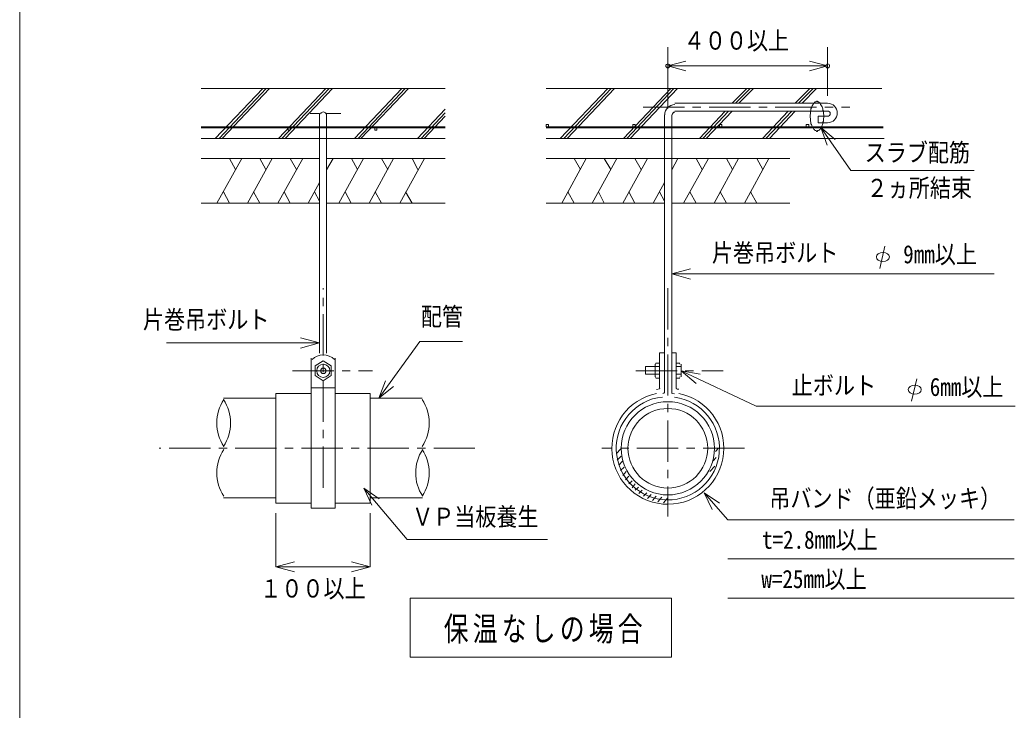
# Model space of a CAD drawing. Units: millimetres on the paper, enlarged 30 times. Extents: x -12081 to 11949, y -8439 to 8181.
# Drawn here: x 5327 to 8940, y -125 to 2382 of the extents above; entities that cross this region are included whole.
import ezdxf
from ezdxf.enums import TextEntityAlignment as Align

# ---------------------------------------------------------------- set-up
doc = ezdxf.new("R2010")
doc.units = ezdxf.units.MM
doc.header["$LTSCALE"] = 30
doc.linetypes.add('CHAIN1', pattern=[8, 5, -1, 1, -1])
doc.linetypes.add('CHAIN2', pattern=[12, 9, -1, 1, -1])
doc.layers.add('6-2', color=7, linetype='Continuous', lineweight=9)
doc.layers.add('F-2', color=5, linetype='Continuous', lineweight=9)
doc.styles.add('ＭＳ ゴシック', font='')
doc.styles.get('ＭＳ ゴシック').set_extended_font_data('MS Gothic')

msp = doc.modelspace()

# ---------------------------------------------------------------- linework, layer by layer
at = {"layer": '6-2', "color": 4}
for p, q in [((7678.95, 2060.29), (7678.95, 2282.28)), ((8258.91, 2282.28), (8258.91, 2105.62)), ((7678.95, 2214.95), (7744.33, 2232.47)), ((7678.95, 2214.95), (8258.91, 2214.95)), ((7678.95, 2214.95), (7744.33, 2197.43)), ((8258.91, 2214.95), (8193.53, 2232.47)), ((8258.91, 2214.95), (8193.53, 2197.43)), ((8234.91, 1990.97), (8342.9, 1834.98)), ((8234.91, 1990.97), (8286.53, 1947.18)), ((8234.91, 1990.97), (8257.72, 1927.24)), ((8342.9, 1834.98), (8791.54, 1834.98)), ((7692.95, 1459), (7761.6, 1477.4)), ((7692.95, 1459), (8863.53, 1459)), ((7692.95, 1459), (7761.6, 1440.61)), ((6414.38, 1208.36), (5859.09, 1208.36)), ((6414.38, 1208.36), (6345.73, 1226.75)), ((6414.38, 1208.36), (6345.73, 1189.96)), ((7999.6, 979.04), (7726.95, 1107.03)), ((7726.95, 1107.03), (7796.91, 1094.51)), ((7726.95, 1107.03), (7781.28, 1061.21)), ((6630.37, 1007.71), (6654.29, 1071.03)), ((6630.37, 1007.71), (6682.74, 1050.58)), ((7999.6, 979.04), (8939.52, 979.04)), ((6575.7, 681.07), (6732.59, 494.17)), ((6575.7, 681.07), (6631.16, 642.25)), ((6575.7, 681.07), (6604.32, 619.72)), ((7810.94, 664.4), (7896.27, 565.74)), ((7810.94, 664.4), (7866.96, 626.41)), ((7810.94, 664.4), (7840.46, 603.49)), ((7896.27, 565.74), (8666.21, 565.74)), ((8666.21, 565.74), (8935.77, 565.74)), ((6732.59, 494.17), (7242.74, 494.17)), ((6255.73, 395.09), (6324.38, 413.48)), ((6599.04, 395.09), (6530.39, 413.48)), ((7896.27, 423.6), (8666.21, 423.6)), ((8666.21, 423.6), (8935.77, 423.6)), ((6255.73, 395.09), (6324.38, 376.69)), ((6599.04, 395.09), (6530.39, 376.69)), ((7896.27, 281.45), (8666.21, 281.45)), ((8666.21, 281.45), (8935.77, 281.45))]:
    msp.add_line(p, q, dxfattribs=at)
at = {"layer": '6-2'}
for p, q in [((5985.08, 2132.95), (6870.35, 2132.95)), ((6036.41, 1951.64), (6209.06, 2132.95)), ((6050.41, 1951.64), (6221.06, 2132.95)), ((6061.08, 1951.64), (6233.06, 2132.95)), ((6437.71, 2132.95), (6265.73, 1951.64)), ((6449.71, 2132.95), (6277.73, 1951.64)), ((6289.72, 1951.64), (6461.71, 2132.95)), ((6713.69, 2132.95), (6541.04, 1951.64)), ((6725.03, 2132.95), (6554.37, 1951.64)), ((6737.69, 2132.95), (6565.04, 1951.64)), ((7236.99, 2132.95), (8300.91, 2132.95)), ((7288.32, 1951.64), (7460.97, 2132.95)), ((7301.65, 1951.64), (7473.64, 2132.95)), ((7313.65, 1951.64), (7485.64, 2132.95)), ((7689.62, 2132.95), (7518.3, 1951.64)), ((7700.95, 2132.95), (7530.3, 1951.64)), ((7542.3, 1951.64), (7714.28, 2132.95)), ((7966.27, 2132.95), (7912.94, 2078.96)), ((7977.6, 2132.95), (7924.27, 2078.96)), ((7989.6, 2132.95), (7936.93, 2078.96)), ((8194.92, 2132.95), (8141.58, 2078.96)), ((8206.91, 2132.95), (8153.58, 2078.96)), ((8218.25, 2132.95), (8166.92, 2078.96)), ((8300.91, 2132.95), (8455.34, 2132.95)), ((8258.91, 2078.96), (7704.95, 2078.96)), ((6414.38, 1171.03), (6414.38, 2042.29)), ((6440.38, 1171.03), (6440.38, 2042.29)), ((6770.36, 1951.64), (6870.35, 2057.63)), ((6783.69, 1951.64), (6870.35, 2044.29)), ((6795.02, 1951.64), (6870.35, 2032.3)), ((7666.29, 1027.04), (7666.29, 2036.96)), ((7692.95, 1027.04), (7692.95, 2036.96)), ((7704.95, 2050.96), (8258.91, 2050.96)), ((7793.61, 1951.64), (7886.94, 2050.96)), ((7806.28, 1951.64), (7899.6, 2050.96)), ((7817.61, 1951.64), (7912.27, 2050.96)), ((8022.93, 1951.64), (8116.25, 2050.96)), ((8034.93, 1951.64), (8129.59, 2050.96)), ((8047.59, 1951.64), (8140.92, 2050.96)), ((8195.58, 2035.63), (8195.58, 2032.3)), ((8244.91, 2032.3), (8244.91, 2035.63)), ((5985.08, 1992.96), (6870.35, 1992.96)), ((5985.08, 1990.3), (6870.35, 1990.3)), ((7236.99, 1992.96), (8291.57, 1992.96)), ((7236.99, 1990.3), (8291.57, 1990.3)), ((8200.25, 2001.63), (8202.25, 1998.3)), ((8258.91, 2008.32), (8224.32, 2008.32)), ((8236.91, 1993.63), (8238.91, 1998.3)), ((8291.57, 1992.96), (8460.52, 1992.96)), ((8291.57, 1990.3), (8460.52, 1990.3)), ((5985.08, 1951.64), (6870.35, 1951.64)), ((7236.99, 1951.64), (8291.57, 1951.64)), ((8291.57, 1951.64), (8463.97, 1951.64)), ((6414.38, 1878.97), (5985.08, 1878.97)), ((6042.41, 1715.65), (6132.41, 1878.97)), ((6109.74, 1838.31), (6087.74, 1878.97)), ((6153.07, 1715.65), (6242.4, 1878.97)), ((6219.73, 1838.31), (6197.73, 1878.97)), ((6263.73, 1715.65), (6353.72, 1878.97)), ((6331.06, 1838.31), (6308.39, 1878.97)), ((6440.38, 1878.97), (6870.35, 1878.97)), ((6440.38, 1836.98), (6463.71, 1878.97)), ((6484.38, 1715.65), (6573.7, 1878.97)), ((6553.04, 1838.98), (6531.04, 1878.97)), ((6595.04, 1715.65), (6683.03, 1878.97)), ((6662.36, 1838.31), (6639.03, 1878.97)), ((6706.36, 1715.65), (6795.69, 1878.97)), ((6771.69, 1838.31), (6751.02, 1878.97)), ((7666.29, 1878.97), (7236.99, 1878.97)), ((7294.31, 1715.65), (7382.98, 1878.97)), ((7361.64, 1838.31), (7338.98, 1878.97)), ((7551.63, 1878.97), (7400.31, 1878.97)), ((7404.31, 1715.65), (7493.63, 1878.97)), ((7471.64, 1838.31), (7448.31, 1878.97)), ((7450.97, 1878.97), (8001.6, 1878.97)), ((7515.63, 1715.65), (7604.96, 1878.97)), ((7581.63, 1838.31), (7558.96, 1878.97)), ((7692.95, 1878.97), (8122.25, 1878.97)), ((7692.95, 1836.98), (7714.95, 1878.97)), ((7735.62, 1715.65), (7826.28, 1878.97)), ((7803.61, 1838.98), (7782.28, 1878.97)), ((7847.61, 1715.65), (7935.6, 1878.97)), ((7913.6, 1838.31), (7891.61, 1878.97)), ((7899.6, 1878.97), (8052.93, 1878.97)), ((7957.6, 1715.65), (8045.59, 1878.97)), ((8024.26, 1838.31), (8001.6, 1878.97)), ((6373.72, 1715.65), (6414.38, 1791.65)), ((7626.29, 1715.65), (7666.29, 1791.65)), ((6065.74, 1756.98), (6087.74, 1715.65)), ((6175.07, 1756.98), (6197.73, 1715.65)), ((6286.39, 1756.98), (6308.39, 1715.65)), ((6396.38, 1756.98), (6414.38, 1722.99)), ((6507.71, 1756.98), (6529.04, 1715.65)), ((6616.37, 1756.98), (6639.03, 1715.65)), ((6727.03, 1756.98), (6751.02, 1715.65)), ((7316.32, 1756.98), (7338.98, 1715.65)), ((7426.97, 1756.98), (7448.31, 1715.65)), ((7537.63, 1756.98), (7558.96, 1715.65)), ((7648.96, 1756.98), (7666.29, 1722.99)), ((7758.95, 1756.98), (7781.61, 1715.65)), ((7868.94, 1756.98), (7891.61, 1715.65)), ((7978.93, 1756.98), (8001.6, 1715.65)), ((6414.38, 1715.65), (5985.08, 1715.65)), ((6440.38, 1715.65), (6870.35, 1715.65)), ((7666.29, 1715.65), (7236.99, 1715.65)), ((7692.95, 1715.65), (8122.25, 1715.65)), ((8466.59, 1559.99), (8448.1, 1479.08)), ((7648.96, 1172.36), (7648.96, 1043.7)), ((7648.96, 1172.36), (7666.29, 1172.36)), ((7692.95, 1172.36), (7709.62, 1172.36)), ((7709.62, 1172.36), (7709.62, 1043.04)), ((6384.38, 608.4), (6384.38, 1153.03)), ((6471.05, 608.4), (6471.05, 1153.03)), ((7648.96, 1122.36), (7597.63, 1122.36)), ((7632.96, 1131.7), (7632.96, 1085.03)), ((7648.96, 1135.03), (7634.96, 1135.03)), ((7709.62, 1135.03), (7722.28, 1135.03)), ((7709.62, 1122.36), (7726.95, 1122.36)), ((7726.95, 1085.03), (7726.95, 1131.7)), ((7709.62, 1095.03), (7726.95, 1095.03)), ((7648.96, 1081.04), (7634.96, 1081.04)), ((7709.62, 1081.04), (7722.28, 1081.04)), ((8582.33, 1078.22), (8563.84, 997.3)), ((6255.73, 1025.04), (6255.73, 626.4)), ((6255.73, 1025.04), (6384.38, 1025.04)), ((6471.05, 1045.04), (6384.38, 1045.04)), ((6599.04, 1025.04), (6471.05, 1025.04)), ((7637.62, 1039.04), (7648.96, 1041.7)), ((7660.29, 1025.04), (7664.95, 1026.37)), ((7703.62, 1023.04), (7692.95, 1025.04)), ((7718.95, 1040.37), (7711.62, 1041.04)), ((6255.73, 1007.71), (6065.74, 1007.71)), ((6599.04, 1007.71), (6787.69, 1007.71)), ((7492.97, 807.05), (7507.63, 822.39)), ((7509.63, 797.72), (7495.63, 783.06)), ((7851.61, 813.72), (7862.27, 824.39)), ((7514.3, 778.39), (7501.63, 764.39)), ((7831.61, 741.73), (7849.61, 760.39)), ((7843.61, 780.39), (7854.94, 792.39)), ((7520.3, 757.72), (7507.63, 745.06)), ((7528.3, 741.73), (7515.63, 727.06)), ((7537.63, 725.06), (7524.97, 711.06)), ((7548.96, 707.73), (7537.63, 697.06)), ((7560.3, 696.4), (7548.96, 682.4)), ((7572.3, 685.06), (7560.96, 673.06)), ((7586.3, 673.73), (7574.3, 661.07)), ((7602.29, 663.73), (7590.29, 652.4)), ((7618.96, 657.73), (7605.63, 643.73)), ((7636.96, 651.73), (7622.96, 635.73)), ((7678.95, 671.73), (7678.95, 645.73)), ((6255.73, 645.73), (6065.74, 645.73)), ((6255.73, 626.4), (6384.38, 626.4)), ((6599.04, 645.73), (6789.02, 645.73)), ((7656.96, 647.73), (7642.96, 631.07)), ((7662.96, 627.07), (7678.95, 645.73)), ((6384.38, 608.4), (6471.05, 608.4))]:
    msp.add_line(p, q, dxfattribs=at)
at = {"layer": '6-2', "color": 4, "linetype": 'CHAIN1'}
for p, q in [((7588.96, 2064.96), (8339.57, 2064.96)), ((6428.38, 682.4), (6428.38, 1407.01)), ((7678.95, 1407.01), (7678.95, 577.74)), ((6316.39, 1107.03), (6606.37, 1107.03)), ((7562.3, 1107.03), (7879.61, 1107.03)), ((6979.01, 825.72), (5832.43, 825.72)), ((7956.93, 825.72), (7439.64, 825.72))]:
    msp.add_line(p, q, dxfattribs=at)
at = {"layer": '6-2', "linetype": 'CHAIN2'}
for p, q in [((6414.38, 2042.29), (6380.39, 2042.29)), ((6440.38, 2042.29), (6491.71, 2042.29))]:
    msp.add_line(p, q, dxfattribs=at)
at = {"layer": '6-2'}
for points in [[(8220.25, 2086.96), (8218.25, 2086.96), (8216.91, 2084.29), (8213.58, 2084.29), (8211.58, 2082.29), (8210.91, 2080.96), (8208.91, 2079.62), (8206.91, 2074.96), (8204.91, 2072.96), (8202.92, 2070.29), (8202.25, 2065.63), (8200.25, 2062.96), (8198.25, 2058.96), (8198.25, 2053.63), (8196.91, 2050.96), (8196.91, 2046.3), (8196.91, 2041.63), (8195.58, 2035.63)], [(8244.91, 2035.63), (8243.58, 2041.63), (8243.58, 2046.3), (8243.58, 2050.96), (8241.58, 2053.63), (8241.58, 2058.96), (8240.25, 2062.96), (8238.91, 2065.63), (8236.91, 2070.29), (8234.91, 2072.96), (8232.91, 2074.96), (8232.25, 2079.62), (8230.25, 2080.96), (8228.25, 2082.29), (8226.25, 2084.29), (8223.58, 2084.29), (8221.58, 2086.96), (8220.25, 2086.96)], [(8195.58, 2032.3), (8195.58, 2028.3), (8196.91, 2022.96), (8196.91, 2018.3), (8196.91, 2013.63), (8198.25, 2010.96), (8198.25, 2004.96), (8200.25, 2001.63)], [(8258.91, 2032.01), (8224.32, 2032.01), (8224.32, 2008.32)], [(8241.58, 2010.96), (8243.58, 2013.63), (8243.58, 2018.3), (8243.58, 2022.96), (8244.91, 2028.3), (8244.91, 2032.3)], [(8202.25, 1998.3), (8202.92, 1993.63), (8204.91, 1990.97), (8206.91, 1988.97), (8208.91, 1984.3), (8210.91, 1983.63), (8211.58, 1981.63), (8213.58, 1979.63), (8216.91, 1979.63), (8218.25, 1976.97), (8220.25, 1976.97), (8221.58, 1976.97), (8223.58, 1979.63), (8226.25, 1979.63), (8228.25, 1981.63), (8230.25, 1983.63), (8232.25, 1984.3), (8232.91, 1988.97)], [(8232.91, 1988.97), (8234.91, 1990.97), (8236.91, 1993.63)], [(8238.91, 1998.3), (8240.25, 2001.63), (8241.58, 2004.96), (8241.58, 2010.96)], [(7597.63, 1122.36), (7597.63, 1095.03), (7648.96, 1095.03)], [(6599.04, 1025.04), (6599.04, 626.4), (6471.05, 626.4)]]:
    msp.add_lwpolyline(points, dxfattribs=at)
for points in [[(6308.39, 1990.3), (6308.39, 1980.97), (6300.39, 1980.97), (6300.39, 1990.3)], [(6623.03, 1990.3), (6623.03, 1980.97), (6615.04, 1980.97), (6615.04, 1990.3)], [(7245.65, 1992.96), (7245.65, 2002.3), (7236.99, 2002.3), (7236.99, 1992.96)], [(7560.3, 1992.96), (7560.3, 2002.3), (7551.63, 2002.3), (7551.63, 1992.96)], [(7875.61, 1992.96), (7875.61, 2002.3), (7866.94, 2002.3), (7866.94, 1992.96)], [(8190.25, 1992.96), (8190.25, 2002.3), (8181.58, 2002.3), (8181.58, 1992.96)], [(6457.05, 1125.7), (6457.05, 1089.7), (6428.38, 1071.03), (6398.38, 1089.7), (6398.38, 1125.7), (6428.38, 1143.7)], [(6744.26, 281.37), (6744.26, 67.04), (7691.82, 67.04), (7691.82, 281.37)]]:
    msp.add_lwpolyline(points, close=True, dxfattribs=at)
at = {"layer": '6-2', "color": 4}
for points in [[(6630.37, 1007.71), (6778.36, 1213.69), (6933.68, 1213.69)], [(6255.73, 589.74), (6255.73, 395.09), (6599.04, 395.09), (6599.04, 589.74)]]:
    msp.add_lwpolyline(points, dxfattribs=at)
at = {"layer": '6-2'}
for centre, radius in [((7678.95, 2214.95), 7.33), ((8258.91, 2214.95), 7.33), ((6428.38, 1107.03), 24), ((6428.38, 1107.03), 10), ((7678.95, 825.72), 169.32), ((7678.95, 825.72), 144.66)]:
    msp.add_circle(centre, radius, dxfattribs=at)
for centre, radius, start, end in [((7704.95, 2036.96), 37.33, 90, 180), ((8258.91, 2043.64), 35.32, 270, 90), ((6428.38, 2036.96), 10.67, 22.62, 157.37999), ((7704.95, 2036.96), 10, 90, 180), ((8258.91, 2041.48), 9.48, 270, 90), ((6428.38, 1105.7), 59.33, 46.39999, 133.60001), ((7634.96, 1131.7), 0.667, 90, 180), ((7722.28, 1131.7), 0.667, 0, 90), ((7634.96, 1085.03), 0.667, 180, 270), ((7722.28, 1085.03), 0.667, 270, 0), ((7678.95, 825.72), 203.32, 101.59, 78.81), ((7678.95, 825.72), 187.32, 95.92, 82.51999), ((7648.96, 1043.7), 0.667, 282.98997, 0), ((7664.95, 1027.04), 0.667, 277.59, 0), ((7693.62, 1027.04), 0.667, 180, 261.57001), ((7711.62, 1043.04), 0.667, 180, 265.03), ((6196.4, 917.71), 154.66, 146.60001, 213.39998), ((5937.09, 917.71), 154.66, 326.60001, 33.39999), ((6658.36, 917.71), 154.66, 326.60001, 33.39999), ((6196.4, 736.39), 154.66, 146.60001, 213.39998), ((6918.34, 736.39), 154.66, 146.60001, 213.39998), ((6658.36, 736.39), 154.66, 326.60001, 33.39999)]:
    msp.add_arc(centre, radius, start, end, dxfattribs=at)
for centre in [(8459.66, 1520.69), (8575.39, 1038.92)]:
    msp.add_ellipse(centre, major_axis=(23.69, 0), ratio=0.7, dxfattribs=at)
at = {"layer": 'F-2', "color": 7}
msp.add_line((5327.08, 2865.73), (5327.08, -2276.21), dxfattribs=at)

# ---------------------------------------------------------------- texts
at = {"layer": '6-2', "style": 'ＭＳ ゴシック', "width": 0.85}
for s, p in [('４００以上', (7736.77, 2254.18)), ('スラブ配筋', (8393.5, 1847.29)), ('２ヵ所結束', (8400.64, 1718.8)), ('片巻吊ボルト', (7838.93, 1483.23)), ('9mm以上', (8533.43, 1477.88)), ('配管', (6782.49, 1251.54)), ('片巻吊ボルト', (5773.76, 1240.68)), ('止ボルト', (8128.94, 1001.39)), ('6mm以上', (8629.8, 996.03)), ('吊バンド（亜鉛メッキ）', (8047.42, 590.93)), ('ＶＰ当板養生', (6750.6, 524.34)), ('t=2.8mm以上', (8020.99, 441.02)), ('w=25mm以上', (8018.59, 298.25)), ('１００以上', (6199.6, 263.85))]:
    msp.add_text(s, height=65.98, dxfattribs=at).set_placement(p, align=Align.BOTTOM_LEFT)
at = {"layer": '6-2', "insert": (6865.56, 116.08), "char_height": 87.98, "attachment_point": 7, "style": 'ＭＳ ゴシック'}
msp.add_mtext('\\T1.17;\\W0.75;保温なしの場合', dxfattribs=at)

doc.saveas('drawing.dxf')
